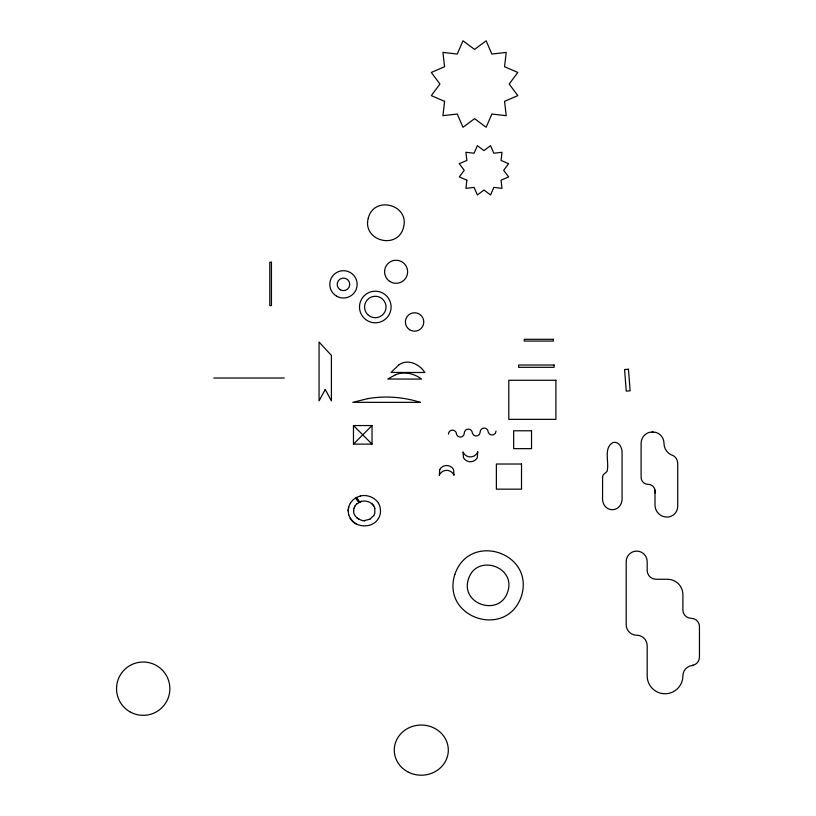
<?xml version="1.0" encoding="UTF-8"?>
<svg xmlns="http://www.w3.org/2000/svg" width="816" height="816" viewBox="0 0 816 816"><rect width="100%" height="100%" fill="white"/><g stroke="black" fill="none" stroke-linecap="round" stroke-linejoin="round"><path stroke-width="1.22" d="M364.742 520.996C358.428 520.231 353.175 515.773 353.624 510.694M348.136 510.867L348.748 506.644L350.37 503.023M353.593 510.959L353.92 508.388M373.738 515.63L374.85 513.152L374.789 508.225M655.003 493.037L654.687 488.855A7.13 7.13 0 0 0 648.047 484.337A6.956 6.956 0 0 1 641.101 477.38L641.101 443.323A11.444 11.444 0 0 1 649.577 432.266L655.503 432.266A11.444 11.444 0 0 1 663.989 443.323A12.801 12.801 0 0 0 670.854 454.665A8.976 8.976 0 0 1 677.719 463.386L677.719 506.369A10.7 10.7 0 0 1 667.019 517.069A12.016 12.016 0 0 1 655.003 505.053L655.003 489.896M348.697 506.93L348.126 510.796L348.718 514.794M354.001 508.174L355.031 505.91M378.4 518.517C381.511 514.06 380.878 507.113 378.461 503.207M350.35 503.105L352.94 499.912L356.388 497.485L360.264 496.026M355.001 505.991L356.755 503.87M373.769 515.579L369.801 519.251M350.319 518.364C355.572 527.891 372.473 528.819 378.43 518.466M353.471 444.118L372.035 425.554L353.471 425.554L353.471 444.118L372.035 444.118L372.035 425.554M356.602 503.982L361.539 501.32L358.877 502.35M369.923 519.211L364.395 520.567M692.019 665.509L693.019 665.315A8.558 8.558 0 0 0 699.455 657.023L699.455 626.586A8.282 8.282 0 0 0 691.172 618.304A8.282 8.282 0 0 1 682.89 610.011L682.89 594.64A15.371 15.371 0 0 0 667.519 579.268L656.013 579.268A8.833 8.833 0 0 1 647.18 570.435L647.18 561.592A10.496 10.496 0 0 0 636.684 551.106A10.496 10.496 0 0 0 626.198 561.592L626.198 624.74A10.496 10.496 0 0 0 636.684 635.225A10.496 10.496 0 0 1 647.18 645.721L647.18 675.913A17.86 17.86 0 0 0 665.04 693.763A17.86 17.86 0 0 0 682.89 675.913A10.496 10.496 0 0 1 692.019 665.509L693.386 665.417L692.478 665.417M360.244 496.016C366.945 494.129 375.197 497.719 378.308 502.962M361.519 501.31C367.414 500.004 373.616 503.288 374.799 508.286M213.772 378.022L284.274 378.022M651.77 431.98L653.31 431.98M356.663 517.599L358.958 519.231M353.002 521.669L356.368 524.056M353.471 425.554L372.035 444.118M352.92 521.546L350.299 518.344M372.106 503.951L373.718 505.859M348.779 514.937L350.39 518.558M448.474 434.143A3.998 3.998 0 0 1 452.472 430.144A3.998 3.998 0 0 1 456.47 434.143A3.998 3.998 0 0 0 464.335 433.112A3.998 3.998 0 0 1 468.333 429.114A3.998 3.998 0 0 1 472.331 433.112A3.998 3.998 0 0 0 480.185 432.072A3.998 3.998 0 0 1 484.184 428.074A3.998 3.998 0 0 1 488.182 432.072A3.998 3.998 0 0 0 496.046 431.042M602.585 477.156L602.565 496.577C601.137 514.049 623.495 514.049 622.067 496.577L622.067 452.523C622.312 447.617 618.589 440.803 612.867 442.578C603.656 447.851 608.848 461.04 607.441 469.271C607.981 473.3 602.218 473.137 602.585 477.156M444.598 101.347L442.915 115.688L457.266 114.016L462.988 127.276L474.575 118.657L486.152 127.276L491.875 114.016L506.226 115.688L504.553 101.347L517.813 95.625L509.184 84.038L517.813 72.451L504.553 66.728L506.226 52.387L491.875 54.06L486.152 40.8L474.575 49.419L462.988 40.8L457.266 54.06L442.915 52.387L444.598 66.728L431.327 72.451L439.957 84.038L431.327 95.625L444.598 101.347M466.864 180.183L465.916 188.353L474.086 187.405L477.35 194.963L483.959 190.046L490.559 194.963L493.823 187.405L501.993 188.353L501.044 180.183L508.603 176.919L503.686 170.309L508.603 163.71L501.044 160.446L501.993 152.276L493.823 153.224L490.559 145.666L483.959 150.583L477.35 145.666L474.086 153.224L465.916 152.276L466.864 160.446L459.306 163.71L464.222 170.309L459.306 176.919L466.864 180.183M368.291 218.045C361.937 240.842 397.616 250.4 403.502 227.48C409.867 204.683 374.187 195.116 368.291 218.045M454.828 574.403C441.038 618.028 506.563 639.591 521.373 596.302C535.163 552.677 469.639 531.114 454.828 574.403M468.496 578.901C459.867 604.268 499.586 617.335 507.705 591.804C516.334 566.447 476.615 553.37 468.496 578.901M439.732 469.486L439.314 475.33L439.732 474.331A7.997 7.997 0 0 1 453.584 474.331L454.002 475.33L453.584 469.486A7.997 7.997 0 0 0 439.732 469.486M477.727 451.911L477.319 452.921A7.997 7.997 0 0 1 463.468 452.921L463.049 451.911L463.468 457.766A7.997 7.997 0 0 0 477.319 457.766L477.727 451.911M325.237 389.497L319.056 400.86L319.056 342.057L331.408 355.399L331.408 400.86L325.237 389.497M398.626 365.099L391.078 372.433L424.861 372.504C419.424 364.069 407.49 358.285 398.626 365.099M395.352 374.809L387.804 379.042L421.586 379.083C414.222 373.412 404.093 371.188 395.352 374.809M367.894 398.616L352.798 402.339L420.373 402.37C403.471 397.004 385.366 395.617 367.894 398.616M628.442 369.23L624.566 369.536L626.27 391.109L630.146 390.803L628.442 369.23M271.442 262.283L269.78 262.283L269.78 305.582L271.442 305.582L271.442 262.283M553.36 339.293L524.28 339.293L524.28 341.057L553.36 341.057L553.36 339.293M554.074 365.017L518.599 365.017L518.599 367.302L554.074 367.302L554.074 365.017M555.91 380.276L508.807 380.276L508.807 419.353L555.91 419.353L555.91 380.276M531.532 430.777L513.662 430.777L513.662 448.647L531.532 448.647L531.532 430.777M521.516 464.018L496.373 464.018L496.373 489.161L521.516 489.161L521.516 464.018M409.53 329.674A9.221 9.221 0 0 0 423.779 322.493A9.221 9.221 0 0 0 410.438 313.742A9.221 9.221 0 0 0 409.53 329.674M365.568 319.454A15.8 15.8 0 0 0 390.946 309.203A15.8 15.8 0 0 0 369.393 292.352A15.8 15.8 0 0 0 365.568 319.454M367.72 314.588A10.73 10.73 0 0 0 385.662 309.774A10.73 10.73 0 0 0 372.524 296.636A10.73 10.73 0 0 0 367.72 314.588M389.783 281.408A11.516 11.516 0 0 0 407.602 272.422A11.516 11.516 0 0 0 390.915 261.477A11.516 11.516 0 0 0 389.783 281.408M356.215 498.739A2.723 0.612 54.5 0 0 359.081 502.166A2.723 0.612 54.5 0 0 357.592 498.862A2.723 0.612 54.5 0 0 356.215 498.739M407.786 771.844A27.02 25.082 0 0 0 448.31 750.118A27.02 25.082 0 0 0 407.786 728.402A27.02 25.082 0 0 0 407.786 771.844M336.641 296.188A13.658 13.658 0 0 0 357.133 284.366A13.658 13.658 0 0 0 336.641 272.534A13.658 13.658 0 0 0 336.641 296.188M340.333 289.802A6.283 6.283 0 0 0 349.758 284.366A6.283 6.283 0 0 0 340.333 278.919A6.283 6.283 0 0 0 340.333 289.802M129.866 711.766A26.663 26.663 0 0 0 169.861 688.673A26.663 26.663 0 0 0 129.866 665.591A26.663 26.663 0 0 0 129.866 711.766"/></g></svg>
